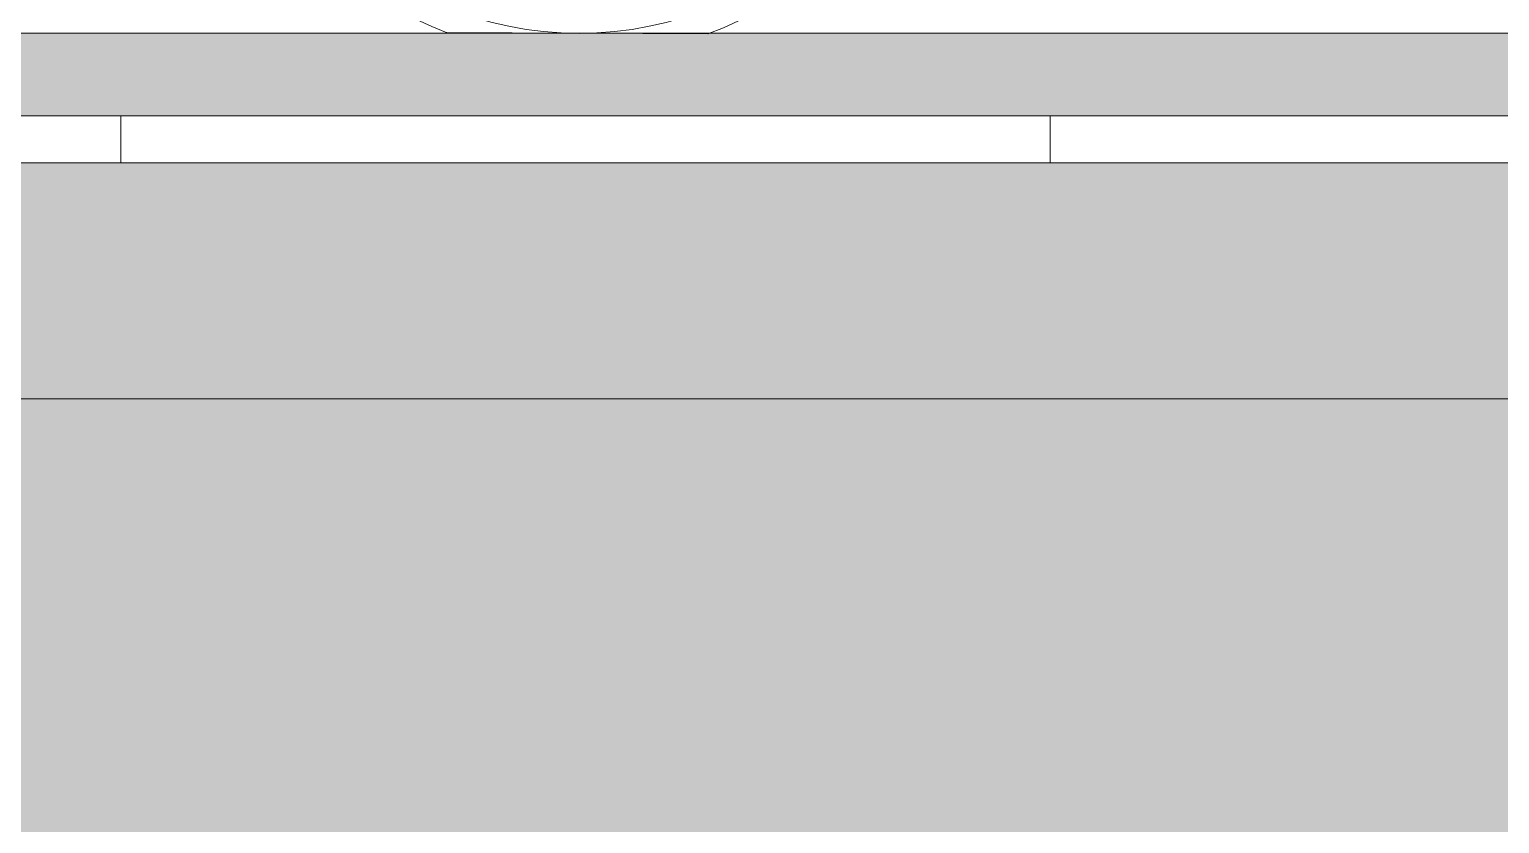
# Model space of a CAD drawing. Header units: millimetres. Extents: x -19 to 261, y -91 to 25.
# Drawn here: x 212.942 to 214.188, y -21.923 to -21.249 of the extents above; entities that cross this region are included whole.
import ezdxf

# ---------------------------------------------------------------- set-up
doc = ezdxf.new("R2010")
doc.units = ezdxf.units.MM
doc.layers.add('XR$3$STANDARD_1', color=7, linetype='Continuous', lineweight=18, true_color=0x000000)

# ---------------------------------------------------------------- blocks, each defined once
blk = doc.blocks.new('COMPLEXOBJECT_1')
at = {"layer": 'XR$3$STANDARD_1', "color": 1, "lineweight": 5, "true_color": 0xff0000}
blk.add_line((213.5169, -21.2527), (213.2954, -21.2518), dxfattribs=at)
blk.add_circle((213.4074, -20.9574), 0.295, dxfattribs=at)
blk.add_arc((213.4074, -20.9574), 0.315, 290.2806, 249.2269, dxfattribs=at)

msp = doc.modelspace()

# ---------------------------------------------------------------- hatches: boundary and pattern name
at = {"layer": 'XR$3$STANDARD_1', "lineweight": 30, "true_color": 0x000000}
h = msp.add_hatch(dxfattribs=at)
h.set_pattern_fill('TRATTEGGIO_8', color=18, scale=0.1, style=0, pattern_type=2)
h.set_pattern_definition([(135, (0, 0), (-0.21213203, -0.21213203), [0.2, -0.1]), (135, (-0.10607, -0.10607), (-0.21213203, -0.21213203), [0.2, -0.1])])
h.paths.add_polyline_path([(209.3034, -21.4322), (209.3899, -21.4322), (209.3899, -21.4022), (204.284, -21.4022), (204.284, -22.9439), (240.5714, -22.9439), (240.5714, -21.2522), (239.6834, -21.2522), (238.5461, -21.2552), (238.5204, -21.2522), (237.3737, -21.2626), (235.0604, -21.2522), (233.9184, -21.2577), (231.6513, -21.2522), (230.5163, -21.2617), (229.3734, -21.2673), (228.5666, -21.261), (228.5666, -21.6578), (228.6532, -21.6578), (228.6532, -21.8678), (228.4466, -21.8678), (228.4466, -21.7822), (225.6466, -21.7822), (225.6466, -21.5622), (209.5099, -21.5622), (209.5099, -21.8565), (209.3899, -21.8565), (209.3899, -21.8522), (209.3034, -21.8522)], flags=0)
at = {"layer": 'XR$3$STANDARD_1', "lineweight": 18, "true_color": 0x000000}
h = msp.add_hatch(dxfattribs=at)
h.set_pattern_fill('RETINO', color=18, scale=0.01575, style=0, pattern_type=2)
h.set_pattern_definition([(0, (0.0315, 0.0315), (0.01575, 0.01575), [0.01575, -0.01575]), (90, (0.0315, 0.0315), (-0.01575, 0.01575), [0.01575, -0.01575])])
h.paths.add_polyline_path([(209.5099, -21.3222), (225.6466, -21.3222), (225.6466, -21.2522), (209.5099, -21.2522)], flags=0)
h = msp.add_hatch(dxfattribs=at)
h.set_pattern_fill('RETINO', color=18, scale=0.39375, style=0, pattern_type=2)
h.set_pattern_definition([(0, (0.7875, 0.7875), (0.39375, 0.39375), [0.39375, -0.39375]), (90, (0.7875, 0.7875), (-0.39375, 0.39375), [0.39375, -0.39375])])
h.paths.add_polyline_path([(209.5099, -21.3622), (214.882, -21.3622), (214.882, -21.3222), (209.5099, -21.3222)], flags=0)
h = msp.add_hatch(dxfattribs=at)
h.set_pattern_fill('TRATTEGGIO_50', color=18, scale=0.1, angle=90, style=0, pattern_type=2)
h.set_pattern_definition([(135, (0, 0), (-0.2828427, -0.2828427), []), (135, (-0.14142, -0.14142), (-0.2828427, -0.2828427), [0, -0.03, 0, -0.03])])
h.paths.add_polyline_path([(209.5099, -21.3622), (209.5099, -21.5622), (225.6466, -21.5622), (225.6466, -21.3622)], flags=0)

# ---------------------------------------------------------------- linework, layer by layer
at = {"layer": 'XR$3$STANDARD_1', "color": 18, "lineweight": 18, "true_color": 0x000000}
for p, q in [((209.5099, -21.2522), (225.6466, -21.2522)), ((209.5099, -21.3222), (225.6466, -21.3222)), ((209.5099, -21.3622), (225.6466, -21.3622)), ((209.5099, -21.5622), (225.6466, -21.5622))]:
    msp.add_line(p, q, dxfattribs=at)

# ---------------------------------------------------------------- block references
at = {"layer": 'XR$3$STANDARD_1', "color": 1, "lineweight": 5, "true_color": 0xff0000}
msp.add_blockref('COMPLEXOBJECT_1', (0, 0), dxfattribs=at)

doc.saveas('drawing.dxf')
